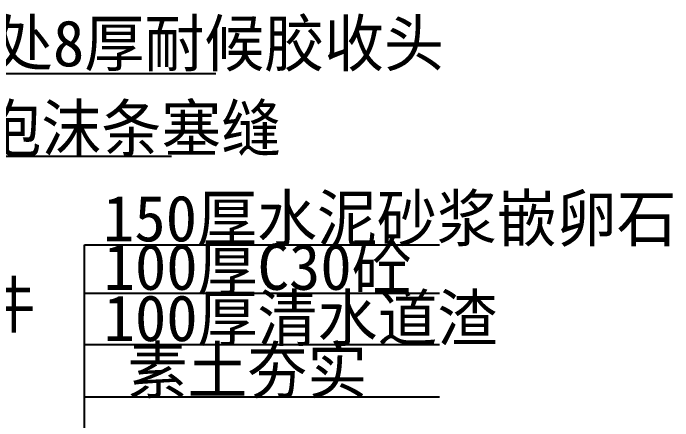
# Model space of a CAD drawing. Header units: metres. Extents: x 5236 to 7373, y 2233 to 4846.
# Drawn here: x 6504 to 7163, y 3737 to 4144 of the extents above; entities that cross this region are included whole.
import ezdxf

# ---------------------------------------------------------------- set-up
doc = ezdxf.new("R2010")
doc.units = ezdxf.units.M
doc.layers.add('TEXT', color=7, linetype='Continuous')

msp = doc.modelspace()

# ---------------------------------------------------------------- linework, layer by layer
for p, q in [((6334.5, 4083.89, -5004.31), (6706.15, 4083.89, -5004.31)), ((6575.02, 3912.87, -5004.31), (6929.81, 3912.87, -5004.31)), ((6575.02, 3291.54, -5004.31), (6575.02, 3912.87, -5004.31)), ((6575.02, 3864.46, -5004.31), (6929.81, 3864.46, -5004.31)), ((6575.02, 3761.05, -5004.31), (6929.81, 3761.05, -5004.31))]:
    msp.add_line(p, q)
msp.add_lwpolyline([(6175.41, 3681.35), (6325.94, 4001.36), (6661.86, 4001.36)])
at = {"layer": 'TEXT'}
msp.add_line((6575.02, 3813.22, -5004.31), (6929.81, 3813.22, -5004.31), dxfattribs=at)

# ---------------------------------------------------------------- texts
for s, p in [('最薄处8厚耐候胶收头', (6363.8, 4091.13, -5004.31)), ('%%c15泡沫条塞缝', (6362.81, 4006.24, -5004.31)), ('150厚水泥砂浆嵌卵石', (6593.47, 3916.23, -5004.31)), ('100厚C30砼', (6594.05, 3867.82, -5004.31)), ('固定件', (6346.19, 3829.93, -5004.31)), ('100厚清水道渣', (6594.05, 3816.58, -5004.31)), (' 素土夯实', (6586.69, 3764.41, -5004.31))]:
    msp.add_text(s, height=46.08, dxfattribs=at).set_placement(p)

doc.saveas('drawing.dxf')
